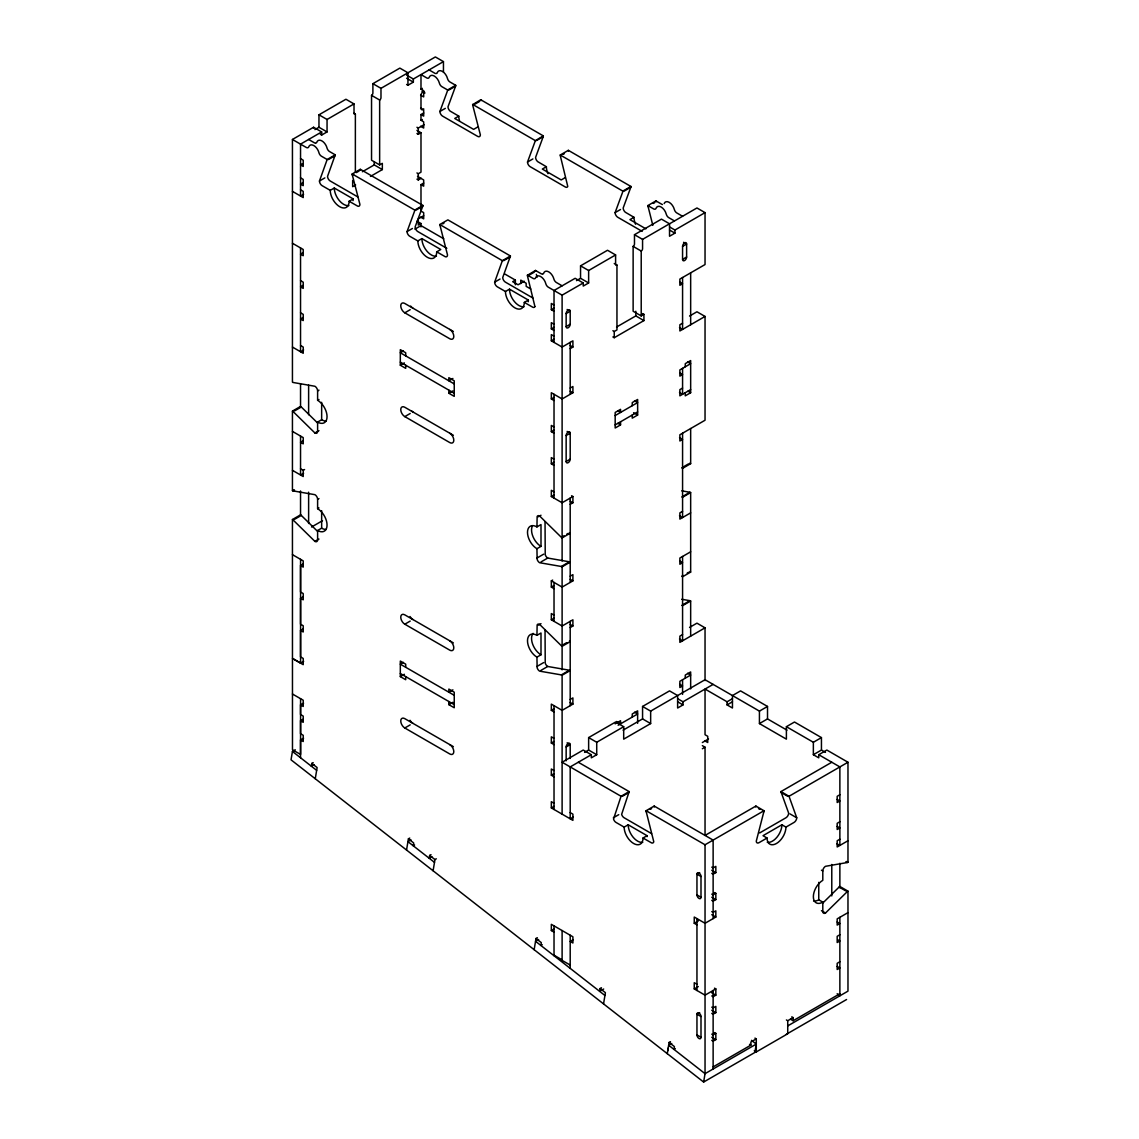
<?xml version="1.0" encoding="UTF-8"?>
<svg xmlns="http://www.w3.org/2000/svg" width="1139" height="1139" viewBox="0 0 1139 1139"><rect width="100%" height="100%" fill="white"/><g stroke="black" fill="none" stroke-linecap="round" stroke-linejoin="round"><path stroke-width="1.5" d="M300.539 406.595L300.539 383.985M705.041 835.286L705.041 747.198L702.35 745.646M315.873 143.073A3.816 2.207 60 0 0 316.856 142.147A7.631 4.399 60 0 1 321.938 140.923A7.631 4.399 60 0 1 327.021 148.013A3.816 2.207 60 0 0 329.57 151.558L335.25 154.847L327.164 159.517L319.461 181.016A3.816 2.207 60 0 0 322.152 185.685L330.239 190.355A13.355 7.702 60 0 0 339.678 206.7A13.355 7.702 60 0 0 349.118 201.247L353.161 198.912L334.282 188.02L330.239 190.355M335.25 154.847L327.548 176.346A3.816 2.207 60 0 0 330.239 181.016L357.674 196.848M578.299 762.247L629.155 791.605L621.054 796.275L613.537 819.026A3.816 2.207 60 0 0 616.042 822.443L624.144 827.113A13.355 7.702 60 0 0 633.583 843.472A13.355 7.702 60 0 0 643.022 838.019L647.066 835.684L628.187 824.778L624.144 827.113M629.155 791.605L621.638 814.357A3.816 2.207 60 0 0 624.144 817.774L651.579 833.62M349.118 201.247L357.703 206.159A3.816 2.207 60 0 0 359.91 204.365L352.307 174.922A3.801 2.193 60 0 1 352.193 173.968L360.294 169.298L422.854 205.419L414.767 210.089A3.816 2.207 60 0 1 414.653 210.914L407.05 231.587A3.816 2.207 60 0 0 409.755 236.257L417.842 240.927A13.341 7.702 60 0 0 427.282 257.272A13.341 7.702 60 0 0 436.721 251.833L445.292 256.731A3.816 2.207 60 0 0 447.499 254.937L439.796 224.54L447.883 219.87L510.443 255.99L502.356 260.66L494.653 282.159A3.816 2.207 60 0 0 497.344 286.829L505.445 291.499A13.341 7.702 60 0 0 514.871 307.843A13.341 7.702 60 0 0 524.31 302.405L528.354 300.07L509.489 289.164L505.445 291.499M510.443 255.99L502.74 277.489A3.816 2.207 60 0 0 505.431 282.159L532.881 298.005M437.305 72.597L438.059 71.401A7.631 4.399 60 0 1 446.716 76.384L447.855 79.516A3.816 2.207 60 0 0 450.019 82.022L455.714 85.297L447.613 89.967A3.801 2.193 60 0 1 447.499 90.793L439.91 111.465A3.816 2.207 60 0 0 442.601 116.135L477.668 136.381A3.816 2.207 60 0 0 480.359 134.829L472.77 105.386A3.844 2.221 60 0 1 472.657 104.66L480.743 99.748L543.303 135.868L535.202 140.766A3.773 2.178 60 0 1 535.102 141.364L527.514 162.037A3.816 2.207 60 0 0 530.204 166.707L565.257 186.953A3.816 2.207 60 0 0 567.763 186.44L560.36 155.958A3.816 2.207 60 0 1 560.246 155.004L568.333 150.334L630.906 186.454A3.801 2.193 60 0 1 630.792 187.28L623.19 207.953A3.816 2.207 60 0 0 625.396 212.281L633.982 217.293A13.341 7.702 60 0 0 635.576 224.255M543.303 135.868L543.303 136.096A3.773 2.178 60 0 1 543.189 136.694L535.601 157.367A3.816 2.207 60 0 0 537.807 161.71L546.378 166.721A13.341 7.702 60 0 0 547.973 173.683M295.286 749.789L292.438 751.441L291.029 759.827L703.631 1082.05L754.872 1052.464L756.282 1044.079L751.484 1040.334M313.168 762.632L311.815 763.415L311.346 766.205L314.051 764.653M315.261 778.749L317.126 767.558L311.815 763.415M406.538 850.036L408.417 838.845L409.755 838.062M431.012 854.663L429.659 855.432L429.189 858.236L431.88 856.685M433.091 870.766L434.97 859.589L436.322 858.806M534.148 949.684L536.013 938.493L537.366 937.724M601.449 987.755L600.096 988.538L599.627 991.343L603.67 989.008M603.542 1003.872L605.407 992.681L600.096 988.538M667.255 1053.632L669.12 1042.456L670.472 1041.672M667.725 1050.841L668.194 1048.037M703.631 1082.05L705.041 1073.664L705.041 844.768L763.984 810.726L755.897 806.056L705.041 835.428M755.783 807.024L755.826 806.768A3.773 2.178 -60 0 0 755.897 806.056M831.783 762.247L780.927 791.605L789.014 796.275L796.731 817.774A3.816 2.207 -60 0 1 794.025 822.443L785.938 827.113A13.355 7.702 -60 0 1 776.499 843.472A13.355 7.702 -60 0 1 767.06 838.019L758.973 842.689A3.816 2.207 -60 0 1 756.282 841.137L763.927 811.438A3.773 2.178 -60 0 0 763.984 810.726M534.917 306.548L527.499 276.065A3.773 2.178 60 0 1 527.4 275.339L535.487 270.441L541.167 273.73A3.816 2.207 60 0 0 541.965 274.043M455.714 85.297A3.801 2.193 60 0 1 455.6 86.123L447.997 106.795A3.816 2.207 60 0 0 450.204 111.138L458.789 116.135A13.355 7.702 60 0 0 459.501 120.72M422.854 205.419A3.816 2.207 60 0 1 422.74 206.244L415.137 226.917A3.816 2.207 60 0 0 417.842 231.587L446.801 248.302M642.182 231.374L617.808 217.293A3.816 2.207 60 0 1 615.103 212.623L622.706 191.95A3.801 2.193 60 0 0 622.819 191.124L630.906 186.454M664.165 203.582L664.934 202.372A7.631 4.399 60 0 1 673.576 207.369L674.715 210.487A3.816 2.207 60 0 0 676.879 212.993L682.574 216.282M704.657 740.749L707.732 742.528L707.732 736.292L705.041 734.74L705.041 689.067L727.066 701.781L727.066 704.899L732.462 708.017L732.462 695.559L759.428 711.12L759.428 723.578L786.394 739.154L786.394 726.696L813.36 742.272L813.36 754.716L818.756 757.834L818.756 754.716L826.843 750.046L847.971 762.247L847.971 862.237A3.816 2.207 -60 0 1 847.188 862.55L825.49 866.309A3.816 2.207 -60 0 0 822.799 870.979L822.799 880.333A13.355 7.702 -60 0 0 813.36 896.678A13.355 7.702 -60 0 0 822.799 902.131L822.799 911.471A3.816 2.207 -60 0 0 825.49 913.022L847.188 891.723A3.816 2.207 -60 0 1 847.971 891.154L839.87 886.484A3.816 2.207 -60 0 0 839.101 887.053L822.828 903.028M354.015 103.92L327.05 119.481L327.05 131.939L318.963 127.269L318.963 114.811L345.929 99.25L354.015 103.92L354.015 113.259L355.368 114.042L355.368 171.961M370.474 176.417L382.334 169.569L382.334 163.347L379.643 164.899L371.542 160.229L371.542 95.349A1.908 1.096 -60 0 0 372.894 93.014L372.894 83.674L399.86 68.112L407.947 72.782L407.947 85.24L406.609 84.457M317.582 422.982L301.308 407.007A3.816 2.207 60 0 0 300.539 406.438L292.438 411.108A3.816 2.207 60 0 1 293.221 411.677L314.919 432.977A3.816 2.207 60 0 0 317.61 431.425L317.61 422.085A13.355 7.702 60 0 0 327.05 416.632A13.355 7.702 60 0 0 317.61 400.287L317.61 390.933A3.816 2.207 60 0 0 314.919 386.263L293.221 382.505A3.816 2.207 60 0 1 292.438 382.191L292.438 139.471L313.567 127.269L321.654 131.939L321.654 135.057L320.315 134.274M372.894 83.674L380.981 88.344L435.369 56.95L443.455 61.62L443.455 71.999M314.919 129.604L318.963 127.269M321.654 131.939L300.539 144.14L300.539 196.036L303.615 194.256M406.609 75.117L413.343 79.004L443.455 61.62M321.654 135.057L327.05 131.939M407.947 85.24L413.343 82.122L413.343 79.004M447.613 89.967L441.932 86.692A3.816 2.207 60 0 1 439.768 84.186L438.629 81.054A7.631 4.399 60 0 0 429.973 76.071L428.834 77.879A3.816 2.207 60 0 1 426.669 77.879L420.989 74.59L420.989 89.127L422.341 88.344M302.533 163.717L300.511 164.884L303.23 166.451L303.23 160.229L300.539 158.663M328.402 159.56L335.137 155.673M448.851 90.024L455.6 86.123M303.23 182.539L300.539 184.105L303.23 185.657L303.23 179.435L300.511 177.855M420.604 126.272L423.68 128.052L423.68 121.816L420.989 120.264L420.989 114.555L423.68 113.003M420.989 120.264L422.341 119.481M319.461 181.016L324.843 177.898M439.91 111.465L445.306 108.362M416.945 127.269L418.284 128.052L424.206 124.635M416.945 133.505L418.284 134.274L420.989 132.722L420.989 172.16L418.284 173.726L416.945 172.943M352.307 174.922L353.66 174.139M356.35 172.587L359.056 171.035M474.109 104.603L479.505 101.485M362.373 171.747L374.247 164.899L382.334 169.569M458.789 116.135L454.746 118.47L473.61 129.376L477.668 127.041M355.639 184.988L352.663 186.696L352.663 180.475M416.945 179.165L418.284 179.948L421.245 178.239M303.23 252.602L300.539 254.168L303.23 255.72L303.23 249.498L292.438 243.262M420.604 217.093L423.68 218.873L423.68 212.651L420.989 211.085L420.989 184.618L423.68 183.066M415.991 210.131L422.74 206.244M536.455 140.595L543.189 136.694M303.23 285.305L300.539 286.857L303.23 288.409L303.23 282.187L300.539 280.635M423.68 215.755L418.284 218.873L418.284 225.095L420.989 223.543L420.989 226.917M407.05 231.587L412.446 228.469M527.514 162.037L532.895 158.933M414.895 229.138L420.989 225.622L443.826 238.806M442.601 223.942L443.954 223.159M563.065 154.391L564.403 153.623M417.842 240.927L421.886 238.592L440.765 249.498L436.721 251.833M546.378 166.721L542.335 169.056L561.214 179.948L565.257 177.613M303.23 317.482L300.539 319.034L303.23 320.586L303.23 314.364L300.539 312.812M303.615 349.958L300.539 351.737L300.539 247.932M453.35 331.492L404.801 303.472A5.723 3.303 60 0 0 400.757 305.807A5.723 3.303 60 0 0 404.801 312.812L410.197 309.694M503.595 260.703L510.343 256.816M624.044 191.167L630.792 187.28M494.653 282.159L500.049 279.041M615.103 212.623L620.499 209.505M317.61 390.933L318.963 390.164M515.369 284.778L515.369 280.109L512.678 281.675L518.074 284.778L524.225 281.219M652.818 225.337L647.849 205.575L655.936 200.905L661.631 204.18A3.816 2.207 60 0 0 662.428 204.507M528.852 275.296L534.248 272.178M647.963 206.529L649.301 205.746M653.359 203.411L654.697 202.642M294.56 410.894L301.308 407.007M633.982 217.293L629.938 219.628L645.913 228.839M317.61 400.287L318.963 399.504M403.391 350.983L400.316 352.763L454.247 383.914M405.712 355.881L405.712 352.763L400.316 349.659L400.316 365.22L404.359 362.885M615.601 254.937L588.635 270.512L588.635 282.97L580.548 278.3L580.548 265.843L607.514 250.267L615.601 254.937L615.601 264.276A1.908 1.096 -60 0 0 616.954 265.06L616.954 329.94L614.248 331.492L612.896 330.709M612.896 336.945L614.248 337.714L643.919 320.586L643.919 314.364L641.214 315.916L633.127 311.246L633.127 246.38A1.908 1.096 -60 0 0 634.48 244.045L634.48 234.705L661.446 219.129L669.533 223.799L669.533 236.257L674.929 233.139L674.929 230.035L705.041 212.637L705.041 264.547L679.869 279.069L679.869 285.305L682.574 283.739L679.869 282.187M317.61 422.085L321.654 419.75A13.355 7.702 60 0 0 326.153 421.017M634.48 234.705L642.567 239.375L669.533 223.799M669.846 223.614L696.954 207.967L705.041 212.637M576.491 280.635L580.548 278.3M314.919 432.977L318.963 430.642M303.23 440.736L300.539 442.288L303.23 443.854L303.23 437.618L292.438 431.396M527.4 275.111L533.08 278.4A3.816 2.207 60 0 0 535.629 277.788A7.631 4.399 60 0 1 540.712 276.578A7.631 4.399 60 0 1 545.795 283.668A3.816 2.207 60 0 0 548.343 287.199L562.111 295.158L583.239 282.97L583.239 286.074L588.635 282.97M554.024 305.024L551.333 303.458L551.333 309.694L554.024 308.142M452.895 378.461L448.851 380.796L448.851 377.678L454.247 380.796L454.247 396.358L448.851 393.254L448.851 390.136M566.154 313.581L570.198 311.246L570.198 324.231A2.862 1.652 -60 0 1 568.176 327.733A2.862 1.652 -60 0 1 566.154 326.566L566.154 313.581A2.862 1.652 -60 0 1 568.176 310.079A2.862 1.652 -60 0 1 570.198 311.246L567.122 309.466M682.574 246.38L686.618 244.045L686.618 257.015A2.862 1.652 -60 0 1 684.596 260.518A2.862 1.652 -60 0 1 682.56 259.35L682.574 246.38A2.862 1.652 -60 0 1 684.596 242.878A2.862 1.652 -60 0 1 686.618 244.045L683.585 242.294M300.539 468.77L303.23 470.322L304.583 469.539M554.052 324.245L551.333 322.664L551.333 328.9L554.024 327.334M303.615 473.212L300.539 474.991L300.539 436.066M453.35 435.283L404.801 407.264A5.723 3.303 60 0 0 400.757 409.599A5.723 3.303 60 0 0 404.801 416.603L410.197 413.485M448.851 393.254L452.895 390.919M566.154 326.566L570.198 324.231M682.574 259.35L686.618 257.015M554.024 336.162L551.333 334.61L551.333 340.832L554.024 339.28M292.438 411.108L292.438 490.61L293.791 489.841M292.438 490.61A3.816 2.207 60 0 0 293.221 490.923L294.56 490.154M570.198 348.619L572.903 347.053L572.903 340.832L562.111 347.053L551.333 340.832M317.582 531.4L301.308 515.426A3.816 2.207 60 0 0 300.539 514.856L292.438 519.526A3.816 2.207 60 0 1 293.221 520.096L314.919 541.395A3.816 2.207 60 0 0 317.61 539.843L317.61 530.503A13.355 7.702 60 0 0 327.05 525.051A13.355 7.702 60 0 0 317.61 508.706L317.61 499.352L318.963 498.583M616.541 327.05L635.818 315.916L643.919 320.586M294.56 519.313L301.308 515.426M317.61 508.706L318.963 507.923M311.545 527.015L322.522 520.68M317.61 530.503L321.654 528.169A13.355 7.702 60 0 0 326.153 529.436M689.551 316.044L696.954 311.773L705.041 316.443L705.041 420.234L679.869 434.771L679.869 440.992L682.574 439.44L679.527 437.689M570.198 388.057L572.903 386.505L572.903 392.727L562.111 398.963L551.333 392.727L551.333 398.963L554.024 397.397M682.574 323.191L679.869 324.743L679.869 330.965L705.041 316.443M314.919 541.395L318.963 539.06M303.657 661.318L300.568 663.097L292.481 658.427L303.23 664.678L303.23 658.456L300.539 656.89L300.539 630.422L303.23 631.988L303.23 625.752L300.539 624.2L300.539 598.246L303.23 599.812L303.23 593.576L300.539 592.024L300.539 565.556L303.23 563.99M554.024 426.983L551.333 425.431L551.333 431.653L554.024 430.101M566.154 435.539L570.198 433.204A2.862 1.652 -60 0 0 568.176 432.037A2.862 1.652 -60 0 0 566.154 435.539L566.154 461.494A2.862 1.652 -60 0 0 568.176 462.662A2.862 1.652 -60 0 0 570.198 459.159L570.198 433.204L567.122 431.425M615.145 415.564L637.626 402.594L634.537 400.814M300.539 598.246L303.23 596.694M615.145 424.904L637.626 411.934M554.024 459.159L551.333 457.607L551.333 463.829L554.024 462.277M682.574 388.057L679.869 389.623L679.869 395.845L690.661 389.623M620.556 421.786L620.556 424.89L615.174 428.008L615.174 412.446L620.556 409.328L620.556 412.446L617.865 410.88M632.245 405.698L632.245 402.58L637.641 399.462L637.641 415.037L632.245 418.155L632.245 415.037M566.154 461.494L570.198 459.159M685.265 366.786L685.265 363.668L690.661 360.55L690.661 392.727L685.265 395.845L685.265 392.727M300.539 630.422L303.23 628.87M554.024 491.849L551.333 490.297L551.333 496.533L554.024 494.967M570.198 504.306L572.903 502.755L572.903 496.533L562.111 502.755L551.333 496.533M538.291 516.793L540.997 515.241M536.939 548.713A13.355 7.702 60 0 1 527.499 532.354A13.355 7.702 60 0 1 536.939 526.916L540.997 524.581L540.997 546.378L536.939 548.713L537.138 559.306A3.816 2.207 60 0 0 539.644 562.723L561.342 566.482A3.816 2.207 60 0 1 562.111 566.795L570.198 562.125A3.816 2.207 60 0 0 569.429 561.812L547.731 558.053L540.997 561.94M453.35 642.88L404.801 614.861A5.723 3.303 60 0 0 400.757 617.196A5.723 3.303 60 0 0 404.801 624.2L410.197 621.082M562.694 536.54L564.033 535.757M566.738 534.205L568.09 533.422M683.144 466.99L688.54 463.872M690.661 428.535L690.661 463.673L682.574 468.343A3.816 2.207 60 0 1 681.791 467.773M536.939 558.053L543.687 554.152M300.539 757.762L300.539 739.966L303.23 741.517L303.23 735.296L300.539 733.73L300.539 720.759L303.23 722.311L303.23 716.089L300.539 714.537L300.539 704.899L303.572 703.147M561.342 566.482L568.09 562.581M683.144 496.163L689.892 492.262A3.816 2.207 60 0 1 690.661 492.575L690.661 572.091L682.574 576.761A3.816 2.207 60 0 1 681.791 576.192L683.144 575.409M690.661 492.575L682.574 497.259A3.816 2.207 60 0 0 681.791 496.931M300.539 720.759L303.23 719.207M403.391 662.385L400.316 664.165L454.247 695.303M554.024 588.649L551.333 587.083L551.333 580.862L552.671 580.078M551.333 587.083L554.024 585.531M570.198 576.192L572.903 574.64L572.903 580.862L562.111 587.083L551.333 580.862M682.574 511.326L679.869 512.877L679.869 519.099L690.661 512.877M405.712 667.269L405.712 664.165L400.316 661.047L400.316 676.609L404.359 674.274M300.539 739.966L303.572 738.214M538.291 625.211L540.997 623.659M554.024 615.117L551.333 613.551L551.333 619.787L554.024 618.235M536.939 657.132A13.355 7.702 60 0 1 527.499 640.773A13.355 7.702 60 0 1 536.939 635.334L540.997 632.999L540.997 654.797L536.939 657.132L537.138 667.725A3.816 2.207 60 0 0 539.644 671.142L561.342 674.9A3.816 2.207 60 0 1 562.111 675.213L570.198 670.544A3.816 2.207 60 0 0 569.429 670.23L547.731 666.472L540.997 670.358M690.661 551.803L679.869 558.025L679.869 564.261L682.574 562.694L679.869 561.143M452.895 689.85L448.851 692.185L448.851 689.067L454.247 692.185L454.247 707.76L448.851 704.642L448.851 701.524M570.198 627.575L572.903 626.009L572.903 619.787L562.111 626.009L551.333 619.787M453.35 746.671L404.801 718.652A5.723 3.303 60 0 0 400.757 720.987A5.723 3.303 60 0 0 404.801 727.992L410.197 724.874M448.851 704.642L452.895 702.307M562.694 644.959L566.738 642.624M687.187 573.074L688.54 572.291M536.939 666.472L543.687 662.571M561.342 674.9L568.09 671.013M683.144 604.581L689.892 600.68A3.816 2.207 60 0 1 690.661 601.008L690.661 636.132M690.661 601.008L682.574 605.677A3.816 2.207 60 0 0 681.791 605.35M689.551 627.432L696.954 623.161L705.041 627.831L705.041 680.609M570.198 699.446L572.903 697.894L572.903 704.116L562.111 710.352L551.333 704.116L551.333 710.352L554.024 708.785M682.574 634.58L679.869 636.132L679.869 642.368L705.041 627.831M554.024 738.371L551.333 736.819L551.333 743.041L554.024 741.489M566.154 746.942L570.198 744.607A2.862 1.652 -60 0 0 568.176 743.44A2.862 1.652 -60 0 0 566.154 746.942L566.154 760.781M411.022 839.87L407.947 841.65L434.5 862.38M623.688 726.696L596.722 742.272L596.722 754.716L588.635 750.046L588.635 737.588L615.601 722.026L623.688 726.696L623.688 739.154L650.654 723.578L650.654 711.12L642.567 706.451L642.567 718.908L623.09 730.156M642.567 706.451L669.533 690.889L677.62 695.559L677.62 708.017L683.016 704.899L683.016 701.781L713.128 684.397M615.174 723.835L620.556 720.716L620.556 723.835L616.512 721.5M618.15 725.23L637.626 713.982L634.537 712.202M414.61 845.01L413.258 845.793L413.728 842.988L408.417 838.845M650.654 711.12L705.041 679.727L732.22 695.416M584.592 752.381L588.635 750.046M554.024 770.548L551.333 768.996L551.333 775.218L554.024 773.666M596.722 754.716L591.326 757.834L591.326 754.716L570.198 766.917L570.198 818.813L573.287 817.033M732.462 695.559L740.549 690.889L767.515 706.451L767.515 718.908L786.992 730.156M727.066 701.781L732.462 698.677M727.066 704.899L732.462 701.781M554.024 803.251L551.333 801.685L551.333 807.921L554.024 806.355M702.35 742.528L708.501 738.969M759.428 711.12L767.515 706.451M702.35 748.75L705.041 747.198M622.293 796.332L629.041 792.431M759.428 723.578L767.515 718.908M613.352 817.774L618.748 814.67M786.394 726.696L794.481 722.026L821.447 737.602L821.447 750.046L813.36 754.716M643.022 838.019L651.593 842.917A3.816 2.207 60 0 0 653.758 841.678L646.212 811.694A3.844 2.221 60 0 1 646.098 810.726L654.185 806.056L713.128 840.098L713.128 918.604M646.212 811.694L647.55 810.911M650.255 809.359L651.593 808.576M813.36 742.272L821.447 737.602M572.903 939.889L570.198 941.455L572.903 943.007L572.903 936.785L551.333 924.327L551.333 930.549L554.024 928.997M538.633 939.518L535.544 941.298L604.937 995.486M789.014 796.275L847.971 762.247M542.207 944.658L540.854 945.441L541.324 942.651L536.013 938.493M759.642 832.951L785.938 817.774A3.816 2.207 -60 0 0 788.644 813.104L780.927 791.605M785.938 827.113L781.895 824.778L763.016 835.684L767.06 838.019M699.645 872.602L696.954 874.154L696.954 894.912A2.862 1.652 60 0 0 698.976 898.415A2.862 1.652 60 0 0 700.998 897.247L700.998 876.489A2.862 1.652 60 0 0 698.976 872.987A2.862 1.652 60 0 0 696.954 874.154L700.998 876.489M839.87 794.751L837.179 796.303L837.179 802.539L839.87 800.973L837.179 799.421M711.775 867.149L713.128 867.932L715.833 866.366L715.833 872.602L713.128 874.154L711.775 873.371M711.775 900.365L713.128 901.148L715.833 899.582L715.833 893.36L713.128 894.912L711.775 894.143M839.87 821.746L837.179 823.298L837.179 829.519L839.87 827.968L837.179 826.416M711.775 911.599L713.128 912.367L715.833 910.816L715.833 917.037L705.041 923.273L694.249 917.037L694.249 923.273L698.292 920.938M839.87 839.201L837.179 840.753L837.179 846.975L847.971 840.753M696.954 984.253L694.249 982.701L694.249 988.923L698.292 986.588M711.775 995.927L713.128 996.71L715.833 995.159L715.833 988.923L705.041 995.159L694.249 988.923M847.971 912.638L837.179 918.86L837.179 925.096L839.87 923.53L837.179 921.978M699.645 1012.614L696.954 1014.166L696.954 1034.995A2.862 1.652 60 0 0 698.976 1038.497A2.862 1.652 60 0 0 700.998 1037.33L700.998 1016.501A2.862 1.652 60 0 0 698.976 1013.069A2.862 1.652 60 0 0 696.954 1014.237L700.998 1016.501M839.87 934.763L837.179 936.315L837.179 942.551L839.87 940.985L837.848 939.817M711.775 1007.161L713.128 1007.944L715.833 1006.378L715.833 1012.614L713.128 1014.166L711.775 1013.383M671.739 1043.466L668.664 1045.246L705.041 1073.664L756.282 1044.079M675.313 1048.62L673.961 1049.389L674.43 1046.599L669.12 1042.456M711.775 1040.377L713.128 1041.16L715.833 1039.594L715.833 1033.372L713.128 1034.924L711.775 1034.141M839.87 961.757L837.179 963.309L837.179 969.531L839.87 967.979L837.179 966.427M754.26 1050.77L756.282 1051.938L756.282 1038.882L750.886 1042L750.886 1045.118L713.128 1066.916M786.394 1019.946L787.732 1020.729L793.128 1017.611L793.128 1020.729L790.438 1019.163M793.128 1020.729L839.87 993.735M787.732 1025.912L847.971 991.144L847.971 891.154M786.337 1034.297L846.562 999.529M756.282 1051.938L787.732 1033.771L787.732 1020.729M681.748 490.852L689.892 492.262M293.221 490.923L314.919 494.682A3.816 2.207 60 0 1 317.61 499.352M681.748 599.271L689.892 600.68M524.31 302.405L532.895 307.302A3.816 2.207 60 0 0 534.917 306.548M429.076 69.92L434.771 73.209A3.816 2.207 60 0 0 435.568 73.522M472.657 104.418L535.216 140.538M560.246 155.004L622.819 191.124M647.849 205.575L653.53 208.85A3.816 2.207 60 0 0 655.694 208.85L656.833 207.042A7.631 4.399 60 0 1 665.489 212.039L666.628 215.157A3.816 2.207 60 0 0 668.792 217.663L674.473 220.952M669.533 226.917L674.929 230.035M406.609 78.235L413.343 82.122M669.533 230.035L674.929 233.139M420.989 89.127L423.68 90.679L423.68 96.915L420.604 95.135M421.985 91.262L425.004 92.999M420.604 108.105L423.68 109.885L423.68 116.121L420.989 114.555M371.542 95.349L379.643 100.018L379.643 164.899M633.127 246.38L641.214 251.05L641.214 315.916M416.945 130.387L420.989 132.722M614.248 263.508L616.954 265.06M318.963 114.811L327.05 119.481M580.548 265.843L588.635 270.512M417.515 176.388L423.68 179.948L423.68 186.184L420.989 184.618M679.485 327.633L682.574 329.413L682.574 277.517M642.567 313.581L643.919 314.364M583.239 282.97L575.152 278.3L554.024 290.488L554.024 342.383M308.626 139.471L314.307 142.745A3.816 2.207 60 0 0 315.104 143.073M562.111 285.818L556.43 282.529A3.816 2.207 60 0 1 553.881 278.998A7.631 4.399 60 0 0 548.799 271.908A7.631 4.399 60 0 0 543.716 273.118A3.816 2.207 60 0 1 542.734 274.058M687.572 361.889L690.661 363.668L679.869 369.89L679.869 376.126L682.574 374.56L679.869 373.008M292.438 139.471L306.22 147.415A3.816 2.207 60 0 0 308.769 146.817A7.631 4.399 60 0 1 313.851 145.593A7.631 4.399 60 0 1 318.934 152.683A3.816 2.207 60 0 0 321.469 156.228L327.164 159.517M352.193 173.968L414.767 210.089M439.796 224.54L502.356 260.66M416.945 221.208L420.989 223.543M504.719 273.958L515.369 280.109M530.774 289.007L526.161 286.345L526.161 283.227L520.765 280.109L520.765 283.568M551.333 309.694L554.052 311.26M687.956 391.175L690.661 392.727M679.485 392.514L682.574 394.293L682.574 368.338M551.333 328.9L554.024 330.452M300.539 189.814L303.23 191.366L303.23 197.588L292.438 191.366M570.198 345.501L572.903 347.053M633.597 412.702L637.641 415.037M570.198 391.175L572.903 392.727M617.865 423.338L620.556 424.89M404.801 312.812L449.748 338.753A5.723 3.303 60 0 0 453.792 336.418A5.723 3.303 60 0 0 449.748 329.413M551.333 398.963L554.024 400.515M551.333 431.653L554.024 433.204M679.485 515.768L682.574 517.547L682.574 433.204M400.316 362.117L454.247 393.254M400.316 365.22L405.712 368.338L405.712 365.22M551.333 463.829L554.024 465.381M571.55 495.75L572.903 496.533M300.539 345.501L303.23 347.068L303.23 353.289L292.438 347.068M570.198 501.203L572.903 502.755M404.801 416.603L449.748 442.558A5.723 3.303 60 0 0 453.792 440.224A5.723 3.303 60 0 0 449.748 433.204M679.485 639.022L682.574 640.801L682.574 556.473M570.198 579.31L572.903 580.862M821.447 750.046L825.49 752.381M687.572 673.277L690.661 675.057L679.869 681.293L679.869 687.515L682.574 685.963L679.869 684.397M818.756 754.716L839.87 766.917L839.87 845.423L836.795 843.643M570.198 624.457L572.903 626.009M292.438 470.322L303.23 476.543L303.23 470.322M677.62 698.677L683.016 701.781M677.62 701.781L683.016 704.899M781.041 792.431L787.789 796.332M642.567 718.908L650.654 723.578M789.982 813.887L796.731 817.774M758.474 808.576L759.827 809.359M762.518 810.911L763.87 811.694M846.619 861.468L847.971 862.237M570.198 702.564L572.903 704.116M845.85 861.782L847.188 862.55M292.438 554.65L303.23 560.886L303.23 567.108L300.539 565.556M404.801 624.2L449.748 650.141A5.723 3.303 60 0 0 453.792 647.806A5.723 3.303 60 0 0 449.748 640.801M551.333 710.352L554.024 711.903M821.447 870.21L822.799 870.979M588.635 737.588L596.722 742.272M839.101 887.053L845.85 890.94M591.326 754.716L583.239 750.046L562.111 762.247L621.054 796.275M567.122 742.827L570.198 744.607L570.198 758.446M551.333 743.041L554.024 744.607M813.588 900.992A13.355 7.702 -60 0 0 818.756 899.796L822.799 902.131M821.447 910.687L825.49 913.022M646.098 810.726L705.041 844.768M400.316 673.505L454.247 704.642M400.316 676.609L405.712 679.727L405.712 676.609M551.333 775.218L554.024 776.784M711.775 870.267L715.833 872.602M714.48 892.577L715.833 893.36M570.198 812.591L572.903 814.143L572.903 820.379L551.333 807.921M711.775 897.247L715.833 899.582M696.954 894.912L700.998 897.247M404.801 727.992L449.748 753.947A5.723 3.303 60 0 0 453.792 751.612A5.723 3.303 60 0 0 449.748 744.607M711.775 914.702L715.833 917.037M694.249 923.273L696.954 924.825M292.438 694.007L303.23 700.229L303.23 706.465L300.539 704.899M791.79 1016.828L793.128 1017.611M714.48 988.154L715.833 988.923M711.775 992.824L715.833 995.159M711.775 1010.279L715.833 1012.614M754.929 1038.113L756.282 1038.882M749.533 1044.335L750.886 1045.118M551.333 930.549L554.024 932.115M714.48 1032.589L715.833 1033.372M711.775 1037.259L715.833 1039.594M696.954 1034.924L700.998 1037.259M554.024 955.208L562.111 959.878M570.198 965.06L562.111 960.391L562.111 930.549M837.179 993.706L839.87 995.813L839.87 917.308M429.659 855.432L434.97 859.589M292.438 751.441L316.656 770.348M536.355 274.342L537.11 277.29M656.05 201.859L655.936 200.905M535.487 270.441L535.487 270.669A3.773 2.178 60 0 0 535.601 271.395M480.743 99.748L480.743 99.976A3.844 2.221 60 0 0 480.857 100.702M839.87 863.291L839.87 887.751M831.783 864.458L831.783 895.923M818.756 882.355L818.756 899.796M713.128 990.489L713.128 1068.994M696.954 918.604L696.954 990.489M690.661 272.847L690.661 324.743M690.661 688.896L690.661 671.939L685.265 675.057L685.265 678.175M682.574 679.727L682.574 694.391M642.567 239.375L642.567 248.715A1.908 1.096 -60 0 1 641.214 251.05M637.626 723.322L637.641 710.85L632.245 713.968L632.245 717.086M635.818 311.246L635.818 315.916M614.248 331.492L614.248 337.714M570.198 342.383L570.198 394.293M570.198 498.085L570.198 582.413M570.198 621.339L570.198 705.682M570.198 935.219L570.198 968.364M562.111 295.158L562.111 561M562.111 566.795L562.111 669.846M562.111 675.213L562.111 814.143M554.024 394.293L554.024 498.085M554.024 582.413L554.024 621.339M554.024 705.682L554.024 809.473M554.024 925.879L554.024 955.721M545.04 521.705L545.225 554.636A3.816 2.207 60 0 0 547.731 558.053M545.04 630.123L545.225 663.055A3.816 2.207 60 0 0 547.731 666.472M536.939 526.916L537.138 516.537A3.816 2.207 60 0 1 539.644 516.01L561.342 537.309A3.816 2.207 60 0 0 562.111 537.893L570.198 533.223A3.816 2.207 60 0 1 569.429 532.639M536.939 635.334L537.138 624.955A3.816 2.207 60 0 1 539.644 624.428L561.342 645.728A3.816 2.207 60 0 0 562.111 646.311L570.198 641.641A3.816 2.207 60 0 1 569.429 641.058M418.284 128.052L418.284 134.274M418.284 173.726L418.284 179.948M380.981 88.344L380.981 97.683A1.908 1.096 -60 0 1 379.643 100.033M374.247 161.781L374.247 164.899M321.654 402.309L321.654 419.75M321.654 510.728L321.654 528.169M313.567 127.269L313.567 128.052M308.626 385.181L308.626 414.738M308.626 492.19L308.626 523.484M300.568 559.306L300.568 663.097M300.568 698.648L300.568 754.445L292.481 749.775L292.438 519.526M300.539 490.994L300.539 515.341M654.299 807.01A3.844 2.221 60 0 1 654.185 806.056M642.78 842.333A13.355 7.702 60 0 1 633.127 837.222A13.355 7.702 60 0 1 628.187 824.778M647.066 835.684A13.355 7.702 60 0 1 647.023 836.638M412.902 723.322A5.723 3.303 60 0 1 410.04 720.304M412.902 619.531A5.723 3.303 60 0 1 410.04 616.512M540.997 546.378A13.355 7.702 60 0 1 532.34 526.104M540.997 654.797A13.355 7.702 60 0 1 532.682 644.29A13.355 7.702 60 0 1 533.095 633.369M412.902 411.934A5.723 3.303 60 0 1 411.407 410.752M412.902 308.142A5.723 3.303 60 0 1 410.681 306.092M360.394 170.252A3.801 2.193 60 0 1 360.294 169.298M348.89 205.575A13.355 7.702 60 0 1 339.237 200.464A13.355 7.702 60 0 1 334.282 188.02M353.161 198.912A13.355 7.702 60 0 1 353.033 200.635M524.082 306.718A13.355 7.702 60 0 1 514.429 301.607A13.355 7.702 60 0 1 509.489 289.164M528.354 300.07A13.355 7.702 60 0 1 528.225 301.778M436.479 256.147A13.341 7.702 60 0 1 426.826 251.036A13.341 7.702 60 0 1 421.886 238.592M781.895 824.778A13.355 7.702 -60 0 1 776.955 837.222A13.355 7.702 -60 0 1 767.287 842.333M568.404 151.031A3.816 2.207 60 0 1 568.333 150.334M436.92 73.209A3.816 2.207 60 0 1 436.322 73.537M690.661 463.673A3.816 2.207 60 0 1 689.892 463.103M690.661 572.091A3.816 2.207 60 0 1 689.892 571.522M423.751 108.903A2.862 1.652 -60 0 1 420.989 108.333L420.989 95.349A2.862 1.652 -60 0 1 422.242 92.473A2.862 1.652 -60 0 1 424.434 91.704M355.368 114.042A1.908 1.096 -60 0 1 354.015 113.259"/></g></svg>
